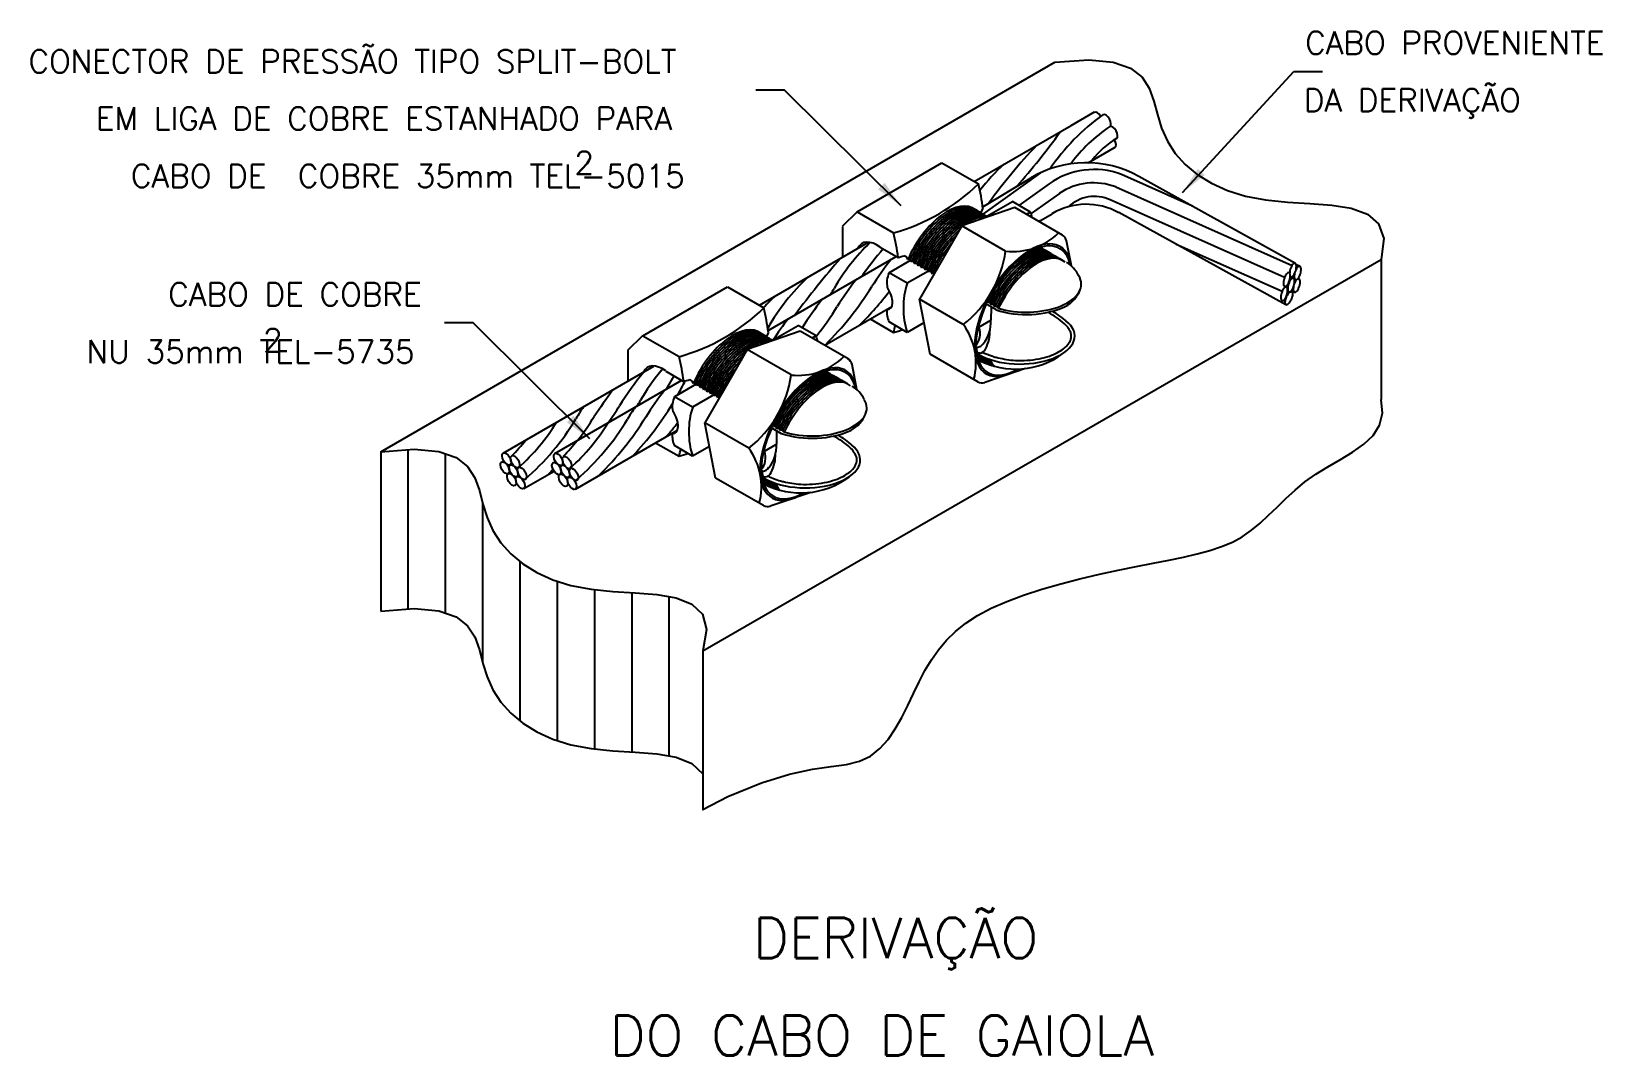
# Model space of a CAD drawing. Header units: millimetres. Extents: x -6315.9 to -6302.2, y -4695.4 to -4686.4.
import ezdxf
from ezdxf.enums import TextEntityAlignment as Align

# ---------------------------------------------------------------- set-up
doc = ezdxf.new("R2010")
doc.units = ezdxf.units.MM
doc.header["$LTSCALE"] = 10
doc.layers.add('Termotécnica', color=7, linetype='Continuous')
doc.styles.add('r140', font='romans.shx')
doc.styles.add('r80', font='romans.shx')

msp = doc.modelspace()

# ---------------------------------------------------------------- linework, layer by layer
at = {"layer": 'Termotécnica', "color": 2}
for p, q in [((-6312.865, -4690.112), (-6306.981, -4686.712)), ((-6305.865, -4687.849), (-6304.893, -4686.793)), ((-6304.893, -4686.793), (-6304.643, -4686.793)), ((-6309.341, -4686.954), (-6309.591, -4686.954)), ((-6308.323, -4687.966), (-6309.341, -4686.954)), ((-6306.839, -4687.263), (-6306.635, -4687.145)), ((-6307.686, -4687.752), (-6306.839, -4687.263)), ((-6306.689, -4687.589), (-6306.454, -4687.454)), ((-6308.706, -4688.018), (-6307.966, -4687.591)), ((-6307.966, -4687.591), (-6307.648, -4687.774)), ((-6307.61, -4687.974), (-6307.192, -4687.724)), ((-6304.879, -4688.468), (-6306.246, -4687.708)), ((-6308.835, -4688.144), (-6308.704, -4688.016)), ((-6308.706, -4688.018), (-6308.388, -4688.201)), ((-6307.608, -4687.99), (-6307.628, -4688.027)), ((-6307.12, -4688.102), (-6307.106, -4688.094)), ((-6307.119, -4688.103), (-6307.005, -4688.035)), ((-6304.963, -4688.829), (-6306.423, -4688.025)), ((-6308.835, -4688.148), (-6308.835, -4688.416)), ((-6309.559, -4688.833), (-6308.607, -4688.283)), ((-6308.505, -4688.327), (-6308.349, -4688.417)), ((-6310.053, -4691.851), (-6304.132, -4688.433)), ((-6309.483, -4689.053), (-6308.365, -4688.407)), ((-6308.273, -4688.414), (-6308.296, -4688.401)), ((-6308.263, -4688.435), (-6308.273, -4688.414)), ((-6308.242, -4688.432), (-6308.263, -4688.435)), ((-6308.233, -4688.453), (-6308.243, -4688.432)), ((-6308.212, -4688.45), (-6308.233, -4688.453)), ((-6308.202, -4688.471), (-6308.212, -4688.45)), ((-6308.181, -4688.468), (-6308.202, -4688.472)), ((-6308.172, -4688.49), (-6308.181, -4688.468)), ((-6308.151, -4688.486), (-6308.172, -4688.49)), ((-6308.141, -4688.508), (-6308.151, -4688.486)), ((-6308.12, -4688.504), (-6308.141, -4688.508)), ((-6308.11, -4688.525), (-6308.12, -4688.504)), ((-6304.843, -4688.492), (-6304.873, -4688.481)), ((-6304.132, -4688.433), (-6304.132, -4689.655)), ((-6308.089, -4688.521), (-6308.11, -4688.525)), ((-6308.08, -4688.543), (-6308.089, -4688.521)), ((-6308.059, -4688.539), (-6308.08, -4688.543)), ((-6308.049, -4688.561), (-6308.059, -4688.539)), ((-6308.034, -4688.558), (-6308.049, -4688.561)), ((-6304.899, -4688.596), (-6304.926, -4688.586)), ((-6304.88, -4688.612), (-6304.889, -4688.609)), ((-6310.578, -4689.099), (-6309.838, -4688.672)), ((-6309.838, -4688.672), (-6309.521, -4688.855)), ((-6304.959, -4688.675), (-6304.975, -4688.669)), ((-6304.946, -4688.699), (-6304.949, -4688.698)), ((-6304.937, -4688.716), (-6304.949, -4688.712)), ((-6304.916, -4688.71), (-6304.919, -4688.709)), ((-6304.888, -4688.72), (-6304.916, -4688.71)), ((-6308.989, -4689.181), (-6308.403, -4688.843)), ((-6307.493, -4688.874), (-6307.588, -4688.819)), ((-6307.565, -4688.813), (-6307.572, -4688.797)), ((-6307.544, -4688.809), (-6307.565, -4688.813)), ((-6307.535, -4688.83), (-6307.544, -4688.809)), ((-6307.514, -4688.827), (-6307.535, -4688.83)), ((-6307.503, -4688.847), (-6307.514, -4688.827)), ((-6307.483, -4688.844), (-6307.503, -4688.847)), ((-6307.474, -4688.858), (-6307.483, -4688.844)), ((-6312.059, -4688.988), (-6312.309, -4688.988)), ((-6311.04, -4690), (-6312.059, -4688.988)), ((-6308.593, -4688.953), (-6308.388, -4689.071)), ((-6310.707, -4689.225), (-6310.577, -4689.097)), ((-6310.578, -4689.099), (-6310.261, -4689.282)), ((-6309.48, -4689.07), (-6309.501, -4689.108)), ((-6310.708, -4689.229), (-6310.708, -4689.497)), ((-6307.645, -4689.263), (-6307.662, -4689.253)), ((-6307.598, -4689.251), (-6307.612, -4689.243)), ((-6311.795, -4690.124), (-6310.48, -4689.365)), ((-6310.377, -4689.408), (-6310.221, -4689.498)), ((-6311.345, -4690.128), (-6310.237, -4689.488)), ((-6310.145, -4689.495), (-6310.168, -4689.482)), ((-6310.136, -4689.516), (-6310.145, -4689.495)), ((-6310.115, -4689.513), (-6310.136, -4689.516)), ((-6310.105, -4689.534), (-6310.115, -4689.513)), ((-6310.084, -4689.531), (-6310.105, -4689.534)), ((-6310.075, -4689.552), (-6310.084, -4689.531)), ((-6310.054, -4689.549), (-6310.075, -4689.553)), ((-6310.044, -4689.571), (-6310.054, -4689.549)), ((-6310.023, -4689.567), (-6310.044, -4689.571)), ((-6310.014, -4689.589), (-6310.023, -4689.567)), ((-6309.993, -4689.585), (-6310.014, -4689.589)), ((-6309.983, -4689.606), (-6309.992, -4689.585)), ((-6309.962, -4689.602), (-6309.983, -4689.606)), ((-6309.952, -4689.624), (-6309.962, -4689.602)), ((-6309.931, -4689.62), (-6309.952, -4689.624)), ((-6309.921, -4689.642), (-6309.931, -4689.62)), ((-6309.907, -4689.639), (-6309.921, -4689.642)), ((-6309.438, -4689.894), (-6309.445, -4689.878)), ((-6309.417, -4689.89), (-6309.438, -4689.894)), ((-6309.407, -4689.911), (-6309.417, -4689.89)), ((-6311.166, -4690.438), (-6310.275, -4689.924)), ((-6309.366, -4689.955), (-6309.46, -4689.9)), ((-6309.386, -4689.908), (-6309.407, -4689.911)), ((-6309.376, -4689.928), (-6309.386, -4689.908)), ((-6309.355, -4689.925), (-6309.376, -4689.928)), ((-6309.346, -4689.939), (-6309.355, -4689.925)), ((-6312.865, -4690.112), (-6312.865, -4691.503)), ((-6310.466, -4690.034), (-6310.261, -4690.152)), ((-6311.617, -4690.434), (-6311.352, -4690.281)), ((-6309.517, -4690.344), (-6309.534, -4690.334)), ((-6309.47, -4690.332), (-6309.484, -4690.324)), ((-6310.053, -4691.851), (-6310.053, -4693.242))]:
    msp.add_line(p, q, dxfattribs=at)
at = {"layer": 'Termotécnica', "color": 1}
for p, q in [((-6307.105, -4687.677), (-6307.61, -4688.038)), ((-6305.779, -4687.968), (-6306.399, -4687.691)), ((-6307.031, -4687.773), (-6307.294, -4687.961)), ((-6304.91, -4688.488), (-6306.448, -4687.801)), ((-6307.573, -4688.057), (-6307.35, -4687.928)), ((-6307.192, -4688.02), (-6307.35, -4687.928)), ((-6306.941, -4687.857), (-6307.187, -4688.033)), ((-6304.975, -4688.592), (-6306.498, -4687.912)), ((-6307.331, -4687.98), (-6307.793, -4688.14)), ((-6306.914, -4688.221), (-6307.331, -4687.98)), ((-6307.192, -4688.02), (-6307.227, -4688.04)), ((-6307.793, -4688.14), (-6308.162, -4688.78)), ((-6307.41, -4688.361), (-6307.793, -4688.14)), ((-6306.836, -4688.488), (-6306.878, -4688.271)), ((-6304.997, -4688.714), (-6305.921, -4688.302)), ((-6308.238, -4688.441), (-6308.428, -4688.551)), ((-6308.269, -4688.642), (-6308.428, -4688.551)), ((-6308.083, -4688.535), (-6308.269, -4688.642)), ((-6308.07, -4689.261), (-6308.162, -4688.78)), ((-6307.78, -4689.001), (-6308.162, -4688.78)), ((-6307.537, -4688.849), (-6307.538, -4688.964)), ((-6309.203, -4689.061), (-6309.665, -4689.221)), ((-6309.446, -4689.138), (-6309.222, -4689.009)), ((-6309.064, -4689.101), (-6309.222, -4689.009)), ((-6308.786, -4689.302), (-6309.203, -4689.061)), ((-6308.269, -4689.07), (-6308.428, -4688.978)), ((-6308.123, -4688.986), (-6308.269, -4689.07)), ((-6307.643, -4689.025), (-6307.538, -4688.964)), ((-6309.064, -4689.101), (-6309.099, -4689.121)), ((-6307.66, -4689.201), (-6307.675, -4689.19)), ((-6309.665, -4689.221), (-6310.035, -4689.861)), ((-6309.283, -4689.442), (-6309.665, -4689.221)), ((-6307.653, -4689.501), (-6308.07, -4689.261)), ((-6310.37, -4689.565), (-6310.302, -4689.451)), ((-6308.708, -4689.569), (-6308.751, -4689.352)), ((-6307.238, -4689.386), (-6307.592, -4689.507)), ((-6310.111, -4689.522), (-6310.3, -4689.632)), ((-6309.956, -4689.616), (-6310.142, -4689.723)), ((-6310.142, -4689.723), (-6310.3, -4689.632)), ((-6309.652, -4690.082), (-6310.035, -4689.861)), ((-6309.943, -4690.342), (-6310.035, -4689.861)), ((-6309.41, -4689.93), (-6309.41, -4690.045)), ((-6312.629, -4690.095), (-6312.629, -4691.486)), ((-6312.303, -4690.129), (-6312.303, -4691.52)), ((-6310.142, -4690.151), (-6310.3, -4690.059)), ((-6309.995, -4690.067), (-6310.142, -4690.151)), ((-6309.516, -4690.106), (-6309.41, -4690.045)), ((-6309.533, -4690.282), (-6309.547, -4690.271)), ((-6309.525, -4690.582), (-6309.943, -4690.342)), ((-6311.977, -4690.552), (-6311.977, -4691.942)), ((-6309.11, -4690.467), (-6309.464, -4690.588)), ((-6311.651, -4691.07), (-6311.651, -4692.461)), ((-6311.326, -4691.242), (-6311.326, -4692.633)), ((-6311, -4691.316), (-6311, -4692.707)), ((-6310.674, -4691.342), (-6310.674, -4692.733)), ((-6310.349, -4691.378), (-6310.349, -4692.769))]:
    msp.add_line(p, q, dxfattribs=at)
at = {"layer": 'Termotécnica', "color": 2}
for points in [[(-6306.981, -4686.712), (-6306.684, -4686.692), (-6306.47, -4686.711), (-6306.319, -4686.762), (-6306.219, -4686.841), (-6306.156, -4686.939), (-6306.115, -4687.051), (-6306.084, -4687.169), (-6306.049, -4687.288), (-6305.998, -4687.402), (-6305.929, -4687.508), (-6305.842, -4687.605), (-6305.737, -4687.692), (-6305.614, -4687.768), (-6305.474, -4687.831), (-6305.316, -4687.88), (-6305.141, -4687.914), (-6304.95, -4687.932), (-6304.754, -4687.944), (-6304.564, -4687.959), (-6304.393, -4687.987), (-6304.252, -4688.039), (-6304.154, -4688.123), (-6304.11, -4688.251), (-6304.132, -4688.433)], [(-6310.053, -4693.237), (-6309.835, -4693.124), (-6309.54, -4693.003), (-6309.296, -4692.928), (-6309.096, -4692.885), (-6308.932, -4692.861), (-6308.798, -4692.843), (-6308.686, -4692.815), (-6308.59, -4692.769), (-6308.507, -4692.704), (-6308.436, -4692.624), (-6308.373, -4692.533), (-6308.317, -4692.433), (-6308.265, -4692.329), (-6308.215, -4692.223), (-6308.166, -4692.12), (-6308.114, -4692.022), (-6308.058, -4691.929), (-6307.997, -4691.842), (-6307.927, -4691.759), (-6307.849, -4691.682), (-6307.758, -4691.61), (-6307.655, -4691.542), (-6307.536, -4691.478), (-6307.401, -4691.419), (-6307.253, -4691.364), (-6307.094, -4691.312), (-6306.929, -4691.265), (-6306.761, -4691.222), (-6306.592, -4691.182), (-6306.428, -4691.146), (-6306.27, -4691.114), (-6306.123, -4691.085), (-6305.985, -4691.058), (-6305.857, -4691.032), (-6305.738, -4691.005), (-6305.628, -4690.975), (-6305.525, -4690.941), (-6305.431, -4690.901), (-6305.344, -4690.854), (-6305.263, -4690.798), (-6305.187, -4690.736), (-6305.114, -4690.667), (-6305.04, -4690.596), (-6304.965, -4690.522), (-6304.884, -4690.448), (-6304.798, -4690.376), (-6304.702, -4690.308), (-6304.597, -4690.243), (-6304.487, -4690.181), (-6304.381, -4690.116), (-6304.284, -4690.047), (-6304.203, -4689.97), (-6304.147, -4689.881), (-6304.121, -4689.777), (-6304.132, -4689.655)], [(-6312.865, -4690.112), (-6312.572, -4690.091), (-6312.358, -4690.11), (-6312.207, -4690.162), (-6312.107, -4690.24), (-6312.044, -4690.339), (-6312.004, -4690.45), (-6311.973, -4690.569), (-6311.937, -4690.688), (-6311.886, -4690.801), (-6311.817, -4690.907), (-6311.73, -4691.005), (-6311.625, -4691.092), (-6311.503, -4691.168), (-6311.363, -4691.231), (-6311.205, -4691.28), (-6311.029, -4691.313), (-6310.839, -4691.332), (-6310.643, -4691.344), (-6310.454, -4691.36), (-6310.285, -4691.389), (-6310.149, -4691.443), (-6310.056, -4691.531), (-6310.02, -4691.664), (-6310.053, -4691.851)], [(-6312.865, -4691.503), (-6312.572, -4691.482), (-6312.358, -4691.501), (-6312.207, -4691.553), (-6312.107, -4691.631), (-6312.044, -4691.729), (-6312.004, -4691.841), (-6311.973, -4691.96), (-6311.937, -4692.078), (-6311.886, -4692.192), (-6311.817, -4692.298), (-6311.73, -4692.396), (-6311.625, -4692.483), (-6311.503, -4692.559), (-6311.363, -4692.622), (-6311.205, -4692.671), (-6311.029, -4692.704), (-6310.839, -4692.723), (-6310.643, -4692.735), (-6310.454, -4692.751), (-6310.285, -4692.78), (-6310.149, -4692.834), (-6310.053, -4692.925)]]:
    msp.add_lwpolyline(points, dxfattribs=at)
for points in [[(-6304.92, -4688.586, 0.207457), (-6304.911, -4688.585, 0.095933), (-6304.898, -4688.574, 0.052726), (-6304.888, -4688.557, 0.039847), (-6304.878, -4688.533, 0.039847), (-6304.873, -4688.508, 0.052726), (-6304.872, -4688.488, 0.095933), (-6304.877, -4688.471, 0.207457), (-6304.883, -4688.466, 0.207457), (-6304.892, -4688.467, 0.095933), (-6304.905, -4688.478, 0.052726), (-6304.915, -4688.495, 0.039847), (-6304.925, -4688.519, 0.039847), (-6304.93, -4688.544, 0.027092), (-6304.931, -4688.554, 0.095933)], [(-6304.879, -4688.613, 0.207457), (-6304.871, -4688.612, 0.095933), (-6304.857, -4688.6, 0.052726), (-6304.847, -4688.584, 0.039847), (-6304.837, -4688.56, 0.039847), (-6304.832, -4688.535, 0.052726), (-6304.831, -4688.515, 0.095933), (-6304.836, -4688.498, 0.207457), (-6304.842, -4688.492, 0.207457), (-6304.851, -4688.493, 0.095933), (-6304.864, -4688.505, 0.052726), (-6304.875, -4688.521, 0.001764), (-6304.875, -4688.522, 0.039847)], [(-6304.926, -4688.581, 0.1939), (-6304.92, -4688.586, 0.207457)], [(-6304.874, -4688.613, 0.049151), (-6304.883, -4688.629, 0.039847), (-6304.893, -4688.653, 0.039847), (-6304.898, -4688.678, 0.052726), (-6304.899, -4688.697, 0.095933), (-6304.894, -4688.715, 0.207457), (-6304.888, -4688.72, 0.207457)], [(-6304.887, -4688.556, 0.023019), (-6304.89, -4688.571, 0.052726), (-6304.89, -4688.59, 0.095933), (-6304.886, -4688.607, 0.207457), (-6304.879, -4688.613, 0.207457)], [(-6304.888, -4688.72, 0.207457), (-6304.879, -4688.719, 0.095933), (-6304.866, -4688.707, 0.052726), (-6304.855, -4688.691, 0.039847), (-6304.846, -4688.667, 0.039847), (-6304.84, -4688.642, 0.052726), (-6304.84, -4688.622, 0.095933), (-6304.844, -4688.605, 0.207457), (-6304.851, -4688.599, 0.130458), (-6304.856, -4688.599, 0.095933)]]:
    msp.add_lwpolyline(points, format="xyb", dxfattribs=at)
for points in [[(-6304.974, -4688.67, 0.207457), (-6304.966, -4688.669, 0.095933), (-6304.952, -4688.657, 0.052726), (-6304.942, -4688.64, 0.039847), (-6304.932, -4688.616, 0.039847), (-6304.927, -4688.591, 0.052726), (-6304.926, -4688.572, 0.095933), (-6304.931, -4688.554, 0.207457), (-6304.937, -4688.549, 0.207457), (-6304.946, -4688.55, 0.095933), (-6304.959, -4688.562, 0.052726), (-6304.97, -4688.578, 0.039847), (-6304.979, -4688.602, 0.039847), (-6304.985, -4688.627, 0.052726), (-6304.985, -4688.647, 0.095933), (-6304.981, -4688.664, 0.207457)], [(-6304.936, -4688.716, 0.207457), (-6304.927, -4688.716, 0.095933), (-6304.914, -4688.704, 0.052726), (-6304.903, -4688.687, 0.039847), (-6304.894, -4688.663, 0.039847), (-6304.888, -4688.638, 0.052726), (-6304.888, -4688.619, 0.095933), (-6304.892, -4688.601, 0.207457), (-6304.899, -4688.596, 0.207457), (-6304.907, -4688.597, 0.095933), (-6304.921, -4688.608, 0.052726), (-6304.931, -4688.625, 0.039847), (-6304.941, -4688.649, 0.039847), (-6304.946, -4688.674, 0.052726), (-6304.947, -4688.694, 0.095933), (-6304.942, -4688.711, 0.207457)], [(-6304.997, -4688.795, 0.207457), (-6304.988, -4688.794, 0.095933), (-6304.975, -4688.783, 0.052726), (-6304.965, -4688.766, 0.039847), (-6304.955, -4688.742, 0.039847), (-6304.95, -4688.717, 0.052726), (-6304.949, -4688.697, 0.095933), (-6304.954, -4688.68, 0.207457), (-6304.96, -4688.675, 0.207457), (-6304.969, -4688.676, 0.095933), (-6304.982, -4688.687, 0.052726), (-6304.992, -4688.704, 0.039847), (-6305.002, -4688.728, 0.039847), (-6305.007, -4688.753, 0.052726), (-6305.008, -4688.773, 0.095933), (-6305.003, -4688.79, 0.207457)], [(-6304.965, -4688.828, 0.207457), (-6304.956, -4688.828, 0.095933), (-6304.941, -4688.819, 0.052726), (-6304.928, -4688.804, 0.039847), (-6304.915, -4688.782, 0.039847), (-6304.906, -4688.757, 0.052726), (-6304.903, -4688.738, 0.095933), (-6304.905, -4688.72, 0.207457), (-6304.91, -4688.714, 0.207457), (-6304.919, -4688.714, 0.095933), (-6304.934, -4688.723, 0.052726), (-6304.947, -4688.738, 0.039847), (-6304.96, -4688.761, 0.039847), (-6304.969, -4688.785, 0.052726), (-6304.972, -4688.804, 0.095933), (-6304.97, -4688.822, 0.207457)]]:
    msp.add_lwpolyline(points, format="xyb", close=True, dxfattribs=at)
at = {"layer": 'Termotécnica', "color": 1}
for centre, radius, start, end in [((-6305.473, -4688.695), 1.873, 125.5176, 145.8706), ((-6305.73, -4688.423), 1.384, 123.8813, 143.4553), ((-6312.262, -4683.466), 6.576, 318.8108, 324.1167), ((-6306.055, -4688.021), 0.752, 120.9836, 142.8263), ((-6303.728, -4690.68), 4.707, 136.4401, 144.4425), ((-6306.156, -4688.963), 1.862, 132.9609, 142.6012), ((-6306.637, -4688.329), 0.681, 69.5218, 125.3157), ((-6306.641, -4688.303), 0.538, 69.0575, 123.9365), ((-6306.634, -4688.214), 0.331, 65.6922, 133.515), ((-6307.845, -4688.234), 0.687, 13.8536, 18.1051), ((-6307.349, -4687.792), 0.573, 263.8935, 314.4196), ((-6306.951, -4688.285), 0.0739, 10.8846, 60), ((-6307.297, -4689.622), 1.862, 134.1176, 149.8631), ((-6306.419, -4690.143), 2.736, 138.8371, 145.2044), ((-6308.387, -4688.224), 0.986, 307.9752, 352.0031), ((-6303.021, -4693.526), 7.747, 138.8084, 143.4916), ((-6305.694, -4690.52), 3.426, 142.5428, 147.3042), ((-6307.867, -4689.952), 1.862, 132.9609, 150.3954), ((-6305.996, -4690.694), 3.426, 142.5428, 147.3042), ((-6308.235, -4688.638), 0.212, 155.5864, 191.3137), ((-6307.615, -4688.856), 0.688, 161.8949, 198.1051), ((-6308.153, -4690.116), 1.862, 132.9609, 137.3342), ((-6306.292, -4690.865), 3.426, 142.5428, 147.6254), ((-6310.926, -4687.213), 2.763, 314.6647, 328.2103), ((-6310.48, -4687.784), 1.814, 328.2738, 330.1267), ((-6310.625, -4687.039), 2.763, 314.6647, 322.7987), ((-6311.228, -4687.388), 2.763, 321.5518, 328.2103), ((-6308.223, -4688.889), 0.224, 175.3313, 203.5925), ((-6306.589, -4691.036), 3.426, 142.5428, 146.2805), ((-6308.24, -4689.338), 0.571, 345.499, 36.1918), ((-6307.79, -4689.083), 0.158, 317.1076, 21.3624), ((-6307.843, -4688.979), 0.305, 321.3212, 2.7333), ((-6307.881, -4689.059), 0.334, 332.7069, 1.9672), ((-6309.717, -4689.315), 0.687, 13.8536, 18.1051), ((-6307.664, -4689.129), 0.072, 273.0434, 328.3427), ((-6309.222, -4688.873), 0.573, 263.8935, 314.4196), ((-6308.823, -4689.366), 0.0739, 10.8846, 60), ((-6307.639, -4689.19), 0.0603, 270.1402, 338.8672), ((-6308.418, -4691.183), 2.783, 140.6074, 148.0944), ((-6308.987, -4690.598), 1.862, 140.3065, 149.8631), ((-6308.987, -4690.598), 1.862, 139.5621, 140.3065), ((-6310.259, -4689.305), 0.986, 307.9752, 352.0031), ((-6308.118, -4691.656), 3.426, 142.5428, 147.3042), ((-6307.668, -4691.66), 3.426, 142.5428, 147.3042), ((-6312.673, -4688.261), 2.757, 330.6066, 333.4539), ((-6307.616, -4689.437), 0.0739, 240, 289.1154), ((-6309.339, -4690.905), 2.118, 146.0117, 149.3417), ((-6313.123, -4688.257), 2.757, 324.4914, 328.1717), ((-6308.889, -4690.908), 2.118, 146.0117, 149.3417), ((-6312.673, -4688.261), 2.757, 316.8478, 328.6585), ((-6312.17, -4688.76), 1.814, 328.2738, 330.1267), ((-6310.108, -4689.719), 0.212, 155.5864, 191.3137), ((-6309.488, -4689.937), 0.688, 161.8949, 198.1051), ((-6312.807, -4688.952), 1.731, 311.4044, 328.5956), ((-6313.024, -4688.711), 2.17, 310.883, 329.117), ((-6312.356, -4688.956), 1.731, 311.4044, 328.5956), ((-6312.574, -4688.714), 2.17, 310.883, 329.117), ((-6313.35, -4688.349), 2.763, 323.0054, 328.2103), ((-6312.9, -4688.353), 2.763, 314.6647, 328.2103), ((-6311.719, -4688.764), 1.814, 317.7828, 323.0098), ((-6313.951, -4688.051), 3.062, 316.7715, 320.1887), ((-6313.501, -4688.055), 3.062, 316.7715, 320.1887), ((-6310.096, -4689.97), 0.224, 175.3313, 203.5925), ((-6310.113, -4690.419), 0.571, 345.499, 36.1918), ((-6309.663, -4690.164), 0.158, 317.1076, 21.3624), ((-6309.715, -4690.06), 0.305, 321.3212, 2.7333), ((-6309.753, -4690.14), 0.334, 332.7069, 1.9672), ((-6313.35, -4688.349), 2.763, 314.7103, 316.0743), ((-6309.537, -4690.21), 0.072, 273.0434, 328.3427), ((-6309.512, -4690.271), 0.0603, 270.1402, 338.8672), ((-6309.488, -4690.518), 0.0739, 240, 289.1154)]:
    msp.add_arc(centre, radius, start, end, dxfattribs=at)
at = {"layer": 'Termotécnica', "color": 2}
for centre, radius, start, end in [((-6306.706, -4688.535), 0.946, 60.9416, 120.9439), ((-6308.864, -4686.523), 1.745, 285.8241, 314.1759), ((-6309.4, -4688.209), 1.805, 6.9569, 13.9344), ((-6306.706, -4688.535), 0.583, 60.9416, 120.9439), ((-6310.142, -4688.636), 1.807, 6.984, 13.9344), ((-6308.825, -4686.737), 1.746, 285.8241, 287.6369), ((-6307.018, -4688.695), 0.274, 26.4242, 59.497), ((-6307.015, -4688.602), 0.273, 297.3192, 339.4448), ((-6310.736, -4687.604), 1.745, 285.8241, 314.1759), ((-6311.273, -4689.29), 1.805, 6.984, 13.9344), ((-6307.343, -4689.488), 0.665, 47.8924, 63.0928), ((-6307.296, -4689.425), 0.614, 46.866, 61.3786), ((-6310.142, -4688.636), 1.807, 346.0656, 348.0801), ((-6308.865, -4687.391), 1.746, 285.8241, 288.5405), ((-6312.014, -4689.717), 1.807, 6.984, 13.9344), ((-6307.325, -4688.691), 0.7, 242.6705, 306.7217), ((-6310.697, -4687.818), 1.746, 285.8241, 287.6369), ((-6308.89, -4689.776), 0.274, 26.4242, 59.497), ((-6308.887, -4689.683), 0.273, 297.3192, 339.4448), ((-6309.215, -4690.569), 0.665, 47.8924, 63.0928), ((-6309.168, -4690.506), 0.614, 46.866, 61.3786), ((-6312.014, -4689.717), 1.807, 346.0656, 348.0801), ((-6310.737, -4688.472), 1.746, 285.8241, 288.5405), ((-6309.197, -4689.772), 0.7, 242.6705, 306.7217)]:
    msp.add_arc(centre, radius, start, end, dxfattribs=at)
for centre, major_axis, ratio, start_param, end_param in [((-6306.606, -4687.201), (-0.0299, 0.0519), 0.509483, 4.765756, 6.283185), ((-6306.531, -4687.222), (-0.0299, 0.0519), 0.509483, 3.143946, 6.283185), ((-6306.472, -4687.325), (-0.0299, 0.0519), 0.509483, 3.141593, 6.283185), ((-6306.486, -4687.404), (-0.0299, 0.0519), 0.509483, 3.141593, 4.693232), ((-6308.504, -4688.569), (-0.159, 0.275), 0.509483, 5.438574, 6.617471), ((-6307.26, -4688.894), (0.321, 0.556), 0.500279, -0.498152, 1.725871), ((-6307.226, -4688.651), (0.476, 0.002), 0.509483, 4.157937, 6.597026), ((-6307.224, -4688.651), (0.497, 0.002), 0.529306, 4.139289, 5.448871), ((-6307.283, -4689.104), (0.476, 0.002), 0.509483, -2.437266, 0.576951), ((-6307.244, -4688.865), (-0.321, -0.556), 0.500279, -0.592139, 0.710524), ((-6310.376, -4689.65), (-0.159, 0.275), 0.509483, 5.438574, 6.617471), ((-6309.133, -4689.975), (0.321, 0.556), 0.500279, -0.498152, 1.725871), ((-6309.098, -4689.732), (0.476, 0.002), 0.509483, 4.157937, 6.597026), ((-6309.097, -4689.732), (0.497, 0.002), 0.529306, 4.139289, 5.448871), ((-6309.155, -4690.185), (0.476, 0.002), 0.509483, -2.437266, 0.576951), ((-6309.116, -4689.946), (-0.321, -0.556), 0.500279, -0.592139, 0.710524)]:
    msp.add_ellipse(centre, major_axis=major_axis, ratio=ratio, start_param=start_param, end_param=end_param, dxfattribs=at)
at = {"layer": 'Termotécnica', "color": 1}
for centre, major_axis, ratio, start_param, end_param in [((-6307.965, -4688.466), (0.276, 0.478), 0.509483, -0.069099, 1.793729), ((-6307.95, -4688.475), (0.276, 0.478), 0.509483, -0.066887, 1.769836), ((-6307.934, -4688.485), (0.276, 0.478), 0.509483, 0.000834, 1.792129), ((-6307.919, -4688.494), (0.276, 0.478), 0.509483, -0.059235, 1.769943), ((-6307.904, -4688.502), (0.276, 0.478), 0.509483, 0.000081, 1.792977), ((-6307.888, -4688.511), (0.276, 0.478), 0.509483, 0.069442, 1.769727), ((-6307.873, -4688.521), (0.276, 0.478), 0.509483, 0.000081, 1.792977), ((-6307.858, -4688.53), (0.276, 0.478), 0.509483, 0.069442, 1.769727), ((-6307.843, -4688.539), (0.276, 0.478), 0.509483, 0.000081, 1.792977), ((-6307.827, -4688.548), (0.276, 0.478), 0.509483, 0.069442, 1.769727), ((-6307.812, -4688.556), (0.276, 0.478), 0.509483, 0.159074, 1.793724), ((-6307.796, -4688.565), (0.276, 0.478), 0.509483, 0.259192, 1.76988), ((-6307.781, -4688.574), (0.276, 0.478), 0.509483, 0.941317, 1.792524), ((-6307.766, -4688.583), (0.276, 0.478), 0.509483, 1.054898, 1.770095), ((-6307.257, -4688.877), (-0.321, -0.556), 0.500279, -3.678206, 0.756013), ((-6307.752, -4688.595), (0.276, 0.478), 0.509483, 1.207524, 1.787348), ((-6307.278, -4688.868), (0.276, 0.478), 0.509483, -0.069442, 1.74457), ((-6307.263, -4688.877), (0.276, 0.478), 0.509483, -0.069442, 1.721827), ((-6307.247, -4688.886), (0.276, 0.478), 0.509483, -0.069442, 1.745409), ((-6307.232, -4688.894), (0.276, 0.478), 0.509483, -0.069442, 1.720495), ((-6307.293, -4688.859), (0.276, 0.478), 0.509483, -0.069442, 0.949973), ((-6307.309, -4688.85), (0.276, 0.478), 0.509483, -0.069442, 0.546266), ((-6307.325, -4688.844), (0.276, 0.478), 0.509483, -0.069442, 0.386689), ((-6307.339, -4688.832), (0.276, 0.478), 0.509483, -0.050881, 0.23141), ((-6307.355, -4688.824), (0.276, 0.478), 0.509483, -0.063361, 0.132148), ((-6307.37, -4688.815), (0.276, 0.478), 0.509483, -0.084808, 0.063993), ((-6307.217, -4688.903), (0.276, 0.478), 0.509483, -0.069442, 1.742476), ((-6307.201, -4688.912), (0.276, 0.478), 0.509483, -0.069442, 1.726452), ((-6307.186, -4688.921), (0.276, 0.478), 0.509483, -0.080951, 1.732748), ((-6308.496, -4688.737), (-0.074, 0.129), 0.509483, 2.820425, 4.869091), ((-6307.246, -4688.878), (0.321, 0.556), 0.500279, 1.758319, 2.412877), ((-6309.837, -4689.547), (0.276, 0.478), 0.509483, -0.069099, 1.793729), ((-6309.822, -4689.557), (0.276, 0.478), 0.509483, -0.066887, 1.769836), ((-6309.807, -4689.566), (0.276, 0.478), 0.509483, 0.000834, 1.792129), ((-6309.791, -4689.575), (0.276, 0.478), 0.509483, -0.059235, 1.769943), ((-6309.776, -4689.583), (0.276, 0.478), 0.509483, 0.000081, 1.792977), ((-6309.761, -4689.592), (0.276, 0.478), 0.509483, 0.069442, 1.769727), ((-6309.746, -4689.602), (0.276, 0.478), 0.509483, 0.000081, 1.792977), ((-6309.73, -4689.611), (0.276, 0.478), 0.509483, 0.069442, 1.769727), ((-6309.715, -4689.62), (0.276, 0.478), 0.509483, 0.000081, 1.792977), ((-6309.7, -4689.629), (0.276, 0.478), 0.509483, 0.069442, 1.769727), ((-6309.684, -4689.637), (0.276, 0.478), 0.509483, 0.159074, 1.793724), ((-6309.669, -4689.646), (0.276, 0.478), 0.509483, 0.259192, 1.76988), ((-6307.62, -4689.172), (0.0489, 0.0625), 0.509483, 2.225509, 3.37668), ((-6307.605, -4689.183), (0.0489, 0.0625), 0.509483, 2.225509, 3.514547), ((-6309.654, -4689.655), (0.276, 0.478), 0.509483, 0.941317, 1.792524), ((-6309.638, -4689.664), (0.276, 0.478), 0.509483, 1.054898, 1.770095), ((-6309.129, -4689.958), (-0.321, -0.556), 0.500279, -3.678206, 0.756013), ((-6307.314, -4688.869), (0.276, 0.478), 0.509483, 2.755729, 3.035473), ((-6307.307, -4688.87), (0.276, 0.478), 0.509483, 2.750518, 3.049868), ((-6307.329, -4688.86), (0.276, 0.478), 0.509483, 2.903189, 3.049868), ((-6307.337, -4688.857), (0.276, 0.478), 0.509483, 2.965674, 3.046744), ((-6307.292, -4688.879), (0.276, 0.478), 0.509483, 2.748319, 3.029066), ((-6307.286, -4688.88), (0.276, 0.478), 0.509483, 2.754666, 3.049868), ((-6307.271, -4688.889), (0.276, 0.478), 0.509483, 2.749818, 3.007121), ((-6307.269, -4688.885), (0.276, 0.478), 0.509483, 2.770883, 3.049868), ((-6307.254, -4688.894), (0.276, 0.478), 0.509483, 2.767564, 3.020551), ((-6307.25, -4688.893), (0.276, 0.478), 0.509483, 2.77827, 3.049868), ((-6307.235, -4688.901), (0.276, 0.478), 0.509483, 2.76593, 3.012858), ((-6307.233, -4688.898), (0.276, 0.478), 0.509483, 2.779602, 3.049868), ((-6307.218, -4688.907), (0.276, 0.478), 0.509483, 2.77085, 3.007121), ((-6307.217, -4688.903), (0.276, 0.478), 0.509483, 2.78885, 3.049868), ((-6307.201, -4688.912), (0.276, 0.478), 0.509483, 2.77085, 3.007121), ((-6309.624, -4689.676), (0.276, 0.478), 0.509483, 1.207524, 1.787348), ((-6309.15, -4689.949), (0.276, 0.478), 0.509483, -0.069442, 1.74457), ((-6309.135, -4689.958), (0.276, 0.478), 0.509483, -0.069442, 1.721827), ((-6309.12, -4689.967), (0.276, 0.478), 0.509483, -0.069442, 1.745409), ((-6309.104, -4689.975), (0.276, 0.478), 0.509483, -0.069442, 1.720495), ((-6309.089, -4689.984), (0.276, 0.478), 0.509483, -0.069442, 1.742476), ((-6309.074, -4689.993), (0.276, 0.478), 0.509483, -0.069442, 1.726452), ((-6309.166, -4689.94), (0.276, 0.478), 0.509483, -0.069442, 0.949973), ((-6309.181, -4689.931), (0.276, 0.478), 0.509483, -0.069442, 0.546266), ((-6309.198, -4689.925), (0.276, 0.478), 0.509483, -0.069442, 0.386689), ((-6309.212, -4689.913), (0.276, 0.478), 0.509483, -0.050881, 0.23141), ((-6309.227, -4689.905), (0.276, 0.478), 0.509483, -0.063361, 0.132148), ((-6309.242, -4689.896), (0.276, 0.478), 0.509483, -0.084808, 0.063993), ((-6309.058, -4690.002), (0.276, 0.478), 0.509483, -0.080951, 1.732748), ((-6310.368, -4689.818), (-0.074, 0.129), 0.509483, 2.820425, 4.869091), ((-6309.119, -4689.959), (0.321, 0.556), 0.500279, 1.758319, 2.412877), ((-6309.492, -4690.253), (0.0489, 0.0625), 0.509483, 2.225509, 3.37668), ((-6309.478, -4690.264), (0.0489, 0.0625), 0.509483, 2.225509, 3.514547), ((-6309.186, -4689.95), (0.276, 0.478), 0.509483, 2.755729, 3.035473), ((-6309.179, -4689.951), (0.276, 0.478), 0.509483, 2.750518, 3.049868), ((-6309.202, -4689.941), (0.276, 0.478), 0.509483, 2.903189, 3.049868), ((-6309.209, -4689.938), (0.276, 0.478), 0.509483, 2.965674, 3.046744), ((-6309.164, -4689.96), (0.276, 0.478), 0.509483, 2.748319, 3.029066), ((-6309.158, -4689.961), (0.276, 0.478), 0.509483, 2.754666, 3.049868), ((-6309.143, -4689.97), (0.276, 0.478), 0.509483, 2.749818, 3.007121), ((-6309.141, -4689.966), (0.276, 0.478), 0.509483, 2.770883, 3.049868), ((-6309.126, -4689.975), (0.276, 0.478), 0.509483, 2.767564, 3.020551), ((-6309.123, -4689.974), (0.276, 0.478), 0.509483, 2.77827, 3.049868), ((-6309.107, -4689.982), (0.276, 0.478), 0.509483, 2.76593, 3.012858), ((-6309.106, -4689.979), (0.276, 0.478), 0.509483, 2.779602, 3.049868), ((-6309.09, -4689.988), (0.276, 0.478), 0.509483, 2.77085, 3.007121), ((-6309.089, -4689.984), (0.276, 0.478), 0.509483, 2.78885, 3.049868), ((-6309.074, -4689.993), (0.276, 0.478), 0.509483, 2.77085, 3.007121)]:
    msp.add_ellipse(centre, major_axis=major_axis, ratio=ratio, start_param=start_param, end_param=end_param, dxfattribs=at)
at = {"layer": 'Termotécnica', "color": 2}
for centre, major_axis in [((-6311.766, -4690.176), (-0.0299, 0.0518)), ((-6311.692, -4690.199), (-0.0299, 0.0518)), ((-6311.315, -4690.18), (0.0299, -0.0519)), ((-6311.239, -4690.208), (0.0299, -0.0519)), ((-6311.781, -4690.253), (-0.0299, 0.0518)), ((-6311.722, -4690.356), (-0.0299, 0.0518)), ((-6311.706, -4690.279), (-0.0299, 0.0518)), ((-6311.632, -4690.302), (-0.0299, 0.0518)), ((-6311.33, -4690.259), (0.0299, -0.0519)), ((-6311.271, -4690.362), (0.0299, -0.0519)), ((-6311.255, -4690.284), (0.0299, -0.0519)), ((-6311.179, -4690.311), (0.0299, -0.0519)), ((-6311.647, -4690.382), (-0.0299, 0.0518)), ((-6311.196, -4690.387), (0.0299, -0.0519))]:
    msp.add_ellipse(centre, major_axis=major_axis, ratio=0.509483, dxfattribs=at)
for points in [[(-6307.598, -4689.251), (-6307.52, -4689.282), (-6307.476, -4689.293), (-6307.399, -4689.307), (-6307.33, -4689.318), (-6307.222, -4689.316), (-6307.118, -4689.303), (-6307.028, -4689.279), (-6306.957, -4689.248), (-6306.905, -4689.216), (-6306.871, -4689.184), (-6306.85, -4689.155), (-6306.839, -4689.128), (-6306.836, -4689.102), (-6306.839, -4689.077), (-6306.85, -4689.05), (-6306.871, -4689.022), (-6306.88, -4689.01), (-6306.892, -4688.999), (-6306.898, -4688.994)], [(-6309.47, -4690.332), (-6309.392, -4690.363), (-6309.349, -4690.374), (-6309.272, -4690.388), (-6309.203, -4690.399), (-6309.094, -4690.397), (-6308.991, -4690.384), (-6308.901, -4690.36), (-6308.829, -4690.329), (-6308.777, -4690.297), (-6308.743, -4690.265), (-6308.722, -4690.236), (-6308.711, -4690.209), (-6308.708, -4690.183), (-6308.712, -4690.158), (-6308.723, -4690.131), (-6308.743, -4690.103), (-6308.752, -4690.091), (-6308.764, -4690.08), (-6308.77, -4690.075)]]:
    msp.add_open_spline(points, degree=3, knots=[3.942773, 3.942773, 3.942773, 3.942773, 4.152047, 4.373331, 4.607258, 4.841184, 5.075111, 5.298225, 5.504103, 5.689757, 5.855803, 6.005181, 6.14422, 6.28326, 6.422299, 6.561339, 6.707536, 6.872139, 7.036742, 7.036742, 7.036742, 7.036742], dxfattribs=at)
for points in [[(-6305.732, -4687.643), (-6305.672, -4687.697), (-6305.865, -4687.849)], [(-6308.465, -4687.765), (-6308.522, -4687.822), (-6308.323, -4687.966)], [(-6311.183, -4689.799), (-6311.24, -4689.856), (-6311.04, -4690)]]:
    msp.add_solid(points, dxfattribs=at)

# ---------------------------------------------------------------- texts
at = {"layer": 'Termotécnica', "color": 2, "style": 'r80'}
for s, p in [('CABO PROVENIENTE ', (-6304.796, -4686.642)), ('CONECTOR DE PRESSÃO TIPO SPLIT-BOLT', (-6315.94, -4686.804)), ('DA DERIVAÇÃO', (-6304.807, -4687.143)), (' EM LIGA DE COBRE ESTANHADO PARA', (-6315.489, -4687.303)), ('CABO DE  COBRE 35mm TEL-5015', (-6315.045, -4687.804)), ('CABO DE COBRE', (-6314.719, -4688.838)), ('NU 35mm TEL-5735', (-6315.432, -4689.338))]:
    msp.add_text(s, height=0.2, dxfattribs=at).set_placement(p)
for p in [(-6311.175, -4687.59), (-6313.892, -4689.139)]:
    msp.add_text('2', height=0.2, dxfattribs=at).set_placement(p, align=Align.MIDDLE_LEFT)
at = {"layer": 'Termotécnica', "color": 5, "style": 'r140'}
for s, p in [(' DERIVAÇÃO', (-6308.49, -4694.638)), ('DO CABO DE GAIOLA', (-6308.49, -4695.49))]:
    msp.add_text(s, height=0.35, dxfattribs=at).set_placement(p, align=Align.BOTTOM_CENTER)

doc.saveas('drawing.dxf')
